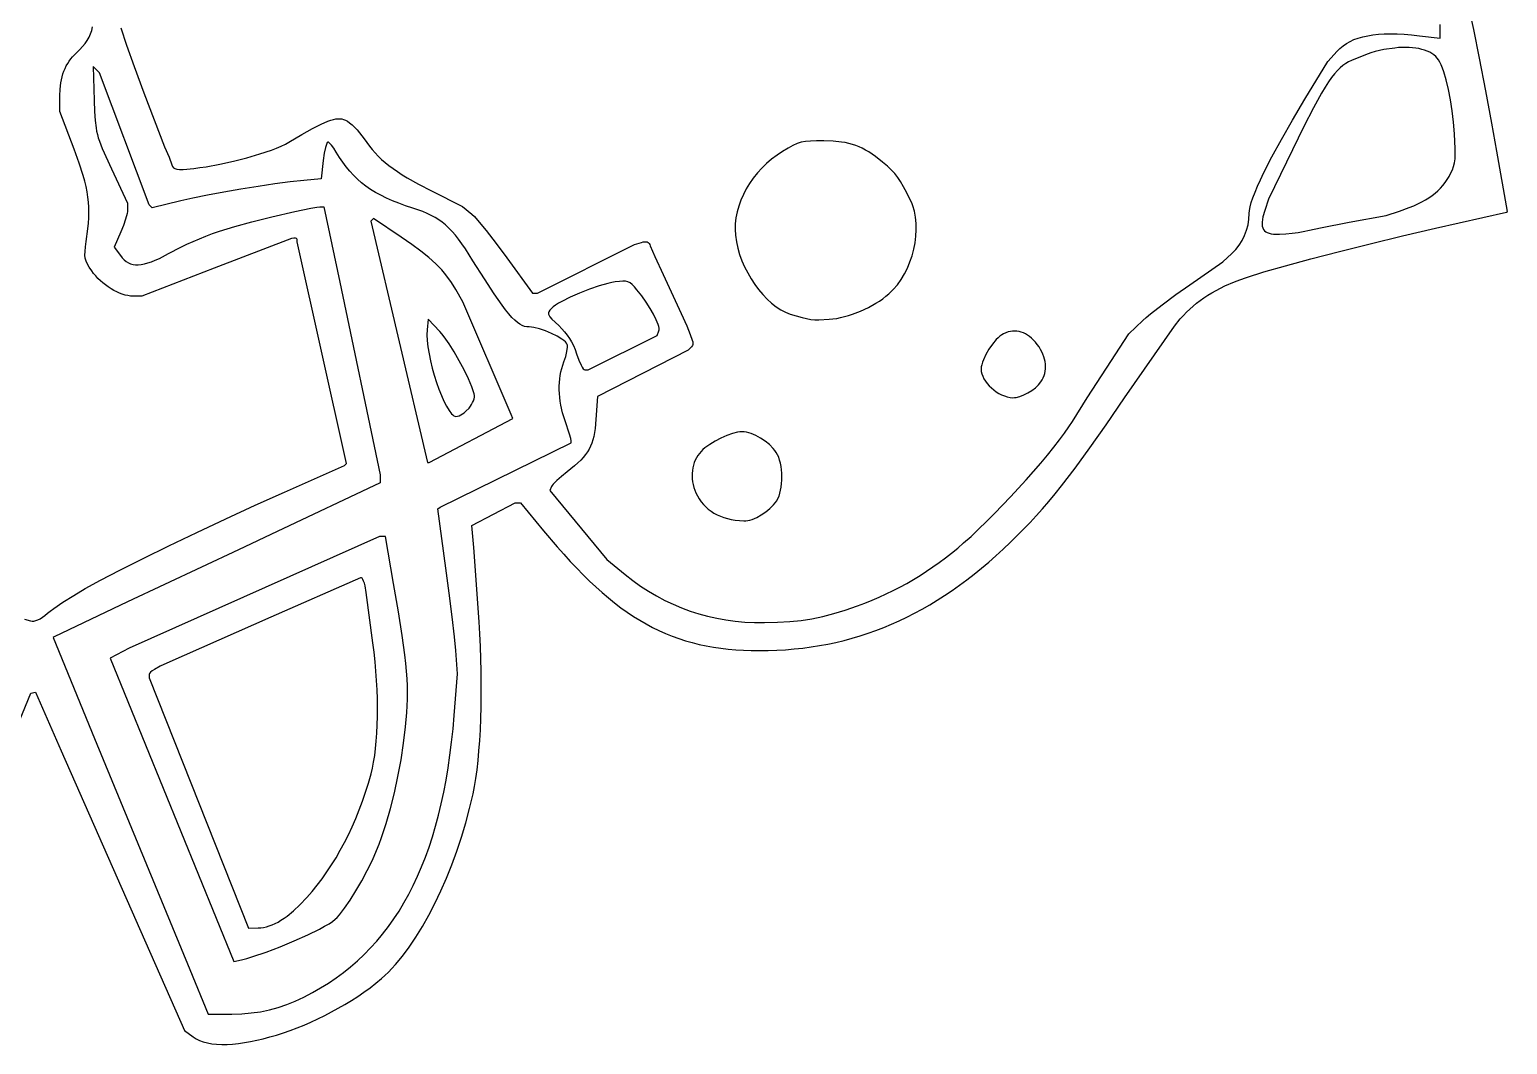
# Model space of a CAD drawing. Header units: millimetres. Extents: x 0.15 to 5.85, y 0 to 5.99.
# Drawn here: x 2.971 to 5.849, y 0.007 to 1.983 of the extents above; entities that cross this region are included whole.
import ezdxf

# ---------------------------------------------------------------- set-up
doc = ezdxf.new("R2010")
doc.units = ezdxf.units.MM
doc.header["$MEASUREMENT"] = 0

msp = doc.modelspace()

# ---------------------------------------------------------------- linework, layer by layer
at = {"flags": 128}
for points in [[(2.86361, 0.425038), (2.97339, 0.691076), (2.982961, 0.693), (3.033004, 0.579), (3.178023, 0.249591), (3.273, 0.034182), (3.289419, 0.02198), (3.295351, 0.018162), (3.302031, 0.014941), (3.309421, 0.012305), (3.317482, 0.010241), (3.326174, 0.008737), (3.335458, 0.007782), (3.345294, 0.007363), (3.355645, 0.007469), (3.36647, 0.008086), (3.377731, 0.009202), (3.389388, 0.010807), (3.401402, 0.012887), (3.413734, 0.01543), (3.426345, 0.018424), (3.439196, 0.021858), (3.452247, 0.025719), (3.465459, 0.029994), (3.478793, 0.034672), (3.492211, 0.039741), (3.505672, 0.045188), (3.519138, 0.051001), (3.532569, 0.057169), (3.545927, 0.063678), (3.559171, 0.070518), (3.572264, 0.077675), (3.585166, 0.085138), (3.597837, 0.092895), (3.610239, 0.100932), (3.622332, 0.109239), (3.634077, 0.117804), (3.645435, 0.126613), (3.656367, 0.135655), (3.663215, 0.141754), (3.67005, 0.148324), (3.676866, 0.155352), (3.683656, 0.162823), (3.697129, 0.179039), (3.710413, 0.19686), (3.723452, 0.216173), (3.736191, 0.236867), (3.748574, 0.258828), (3.760545, 0.281945), (3.772048, 0.306105), (3.783028, 0.331196), (3.793428, 0.357106), (3.803194, 0.383721), (3.812269, 0.410931), (3.820597, 0.438622), (3.828123, 0.466683), (3.834791, 0.495), (3.83761, 0.509197), (3.840169, 0.524797), (3.842465, 0.541691), (3.844493, 0.559774), (3.846251, 0.578936), (3.847734, 0.599072), (3.848938, 0.620073), (3.84986, 0.641834), (3.850496, 0.664245), (3.850842, 0.687201), (3.85065, 0.734316), (3.850104, 0.758261), (3.849252, 0.782322), (3.848092, 0.80639), (3.84662, 0.830359), (3.836068, 0.974704), (3.832434, 1.017691), (3.916755, 1.062), (3.927364, 1.062), (3.972182, 1.007319), (3.998372, 0.976229), (4.011224, 0.961647), (4.023936, 0.947694), (4.036525, 0.93436), (4.049009, 0.921636), (4.061404, 0.909514), (4.073728, 0.897982), (4.085997, 0.887032), (4.098229, 0.876654), (4.11044, 0.866839), (4.122648, 0.857578), (4.13487, 0.84886), (4.147122, 0.840677), (4.159422, 0.833019), (4.171786, 0.825876), (4.184232, 0.81924), (4.196777, 0.8131), (4.209437, 0.807448), (4.22223, 0.802273), (4.235173, 0.797566), (4.248283, 0.793319), (4.261576, 0.789521), (4.275071, 0.786162), (4.288783, 0.783235), (4.30273, 0.780728), (4.316929, 0.778633), (4.331396, 0.77694), (4.34615, 0.775639), (4.361207, 0.774722), (4.376583, 0.774179), (4.392297, 0.774), (4.409493, 0.774196), (4.426521, 0.774786), (4.443385, 0.775771), (4.460089, 0.777153), (4.476638, 0.778934), (4.493037, 0.781117), (4.50929, 0.783703), (4.5254, 0.786693), (4.541374, 0.790091), (4.557215, 0.793897), (4.572927, 0.798114), (4.588516, 0.802744), (4.603985, 0.807789), (4.619339, 0.81325), (4.634582, 0.819129), (4.64972, 0.825429), (4.664756, 0.832151), (4.679694, 0.839297), (4.69454, 0.84687), (4.709298, 0.85487), (4.723972, 0.863301), (4.738567, 0.872163), (4.753086, 0.881459), (4.767535, 0.891191), (4.781918, 0.90136), (4.79624, 0.911969), (4.810504, 0.92302), (4.824716, 0.934514), (4.83888, 0.946453), (4.853, 0.95884), (4.86708, 0.971676), (4.881126, 0.984963), (4.906891, 1.010524), (4.919288, 1.023446), (4.931504, 1.036642), (4.943648, 1.050249), (4.955826, 1.064404), (4.968146, 1.079242), (4.980717, 1.0949), (5.007038, 1.129218), (5.035649, 1.168448), (5.06741, 1.213679), (5.103182, 1.266), (5.200406, 1.4054), (5.211959, 1.419644), (5.217953, 1.426316), (5.224115, 1.432706), (5.230462, 1.438826), (5.237013, 1.44469), (5.243785, 1.450312), (5.250796, 1.455703), (5.258063, 1.460877), (5.265604, 1.465847), (5.273437, 1.470626), (5.28158, 1.475228), (5.298865, 1.48395), (5.317601, 1.492119), (5.327986, 1.496063), (5.341071, 1.500567), (5.374636, 1.511069), (5.416884, 1.523251), (5.466406, 1.536738), (5.521788, 1.551154), (5.581622, 1.566123), (5.644496, 1.581272), (5.709, 1.596224), (5.847, 1.627566), (5.848989, 1.629), (5.828345, 1.746), (5.818419, 1.800898), (5.806654, 1.863881), (5.794521, 1.927174), (5.783493, 1.983), (5.741223, 2.175)], [(2.86361, 0.425038), (2.97339, 0.691076), (2.982961, 0.693), (3.033004, 0.579), (3.178023, 0.249591), (3.273, 0.034182), (3.289419, 0.02198), (3.295351, 0.018162), (3.302031, 0.014941), (3.309421, 0.012305), (3.317482, 0.010241), (3.326174, 0.008737), (3.335458, 0.007782), (3.345294, 0.007363), (3.355645, 0.007469), (3.36647, 0.008086), (3.377731, 0.009202), (3.389388, 0.010807), (3.401402, 0.012887), (3.413734, 0.01543), (3.426345, 0.018424), (3.439196, 0.021858), (3.452247, 0.025719), (3.465459, 0.029994), (3.478793, 0.034672), (3.492211, 0.039741), (3.505672, 0.045188), (3.519138, 0.051001), (3.532569, 0.057169), (3.545927, 0.063678), (3.559171, 0.070518), (3.572264, 0.077675), (3.585166, 0.085138), (3.597837, 0.092895), (3.610239, 0.100932), (3.622332, 0.109239), (3.634077, 0.117804), (3.645435, 0.126613), (3.656367, 0.135655), (3.663215, 0.141754), (3.67005, 0.148324), (3.676866, 0.155352), (3.683656, 0.162823), (3.697129, 0.179039), (3.710413, 0.19686), (3.723452, 0.216173), (3.736191, 0.236867), (3.748574, 0.258828), (3.760545, 0.281945), (3.772048, 0.306105), (3.783028, 0.331196), (3.793428, 0.357106), (3.803194, 0.383721), (3.812269, 0.410931), (3.820597, 0.438622), (3.828123, 0.466683), (3.834791, 0.495), (3.83761, 0.509197), (3.840169, 0.524797), (3.842465, 0.541691), (3.844493, 0.559774), (3.846251, 0.578936), (3.847734, 0.599072), (3.848938, 0.620073), (3.84986, 0.641834), (3.850496, 0.664245), (3.850842, 0.687201), (3.85065, 0.734316), (3.850104, 0.758261), (3.849252, 0.782322), (3.848092, 0.80639), (3.84662, 0.830359), (3.836068, 0.974704), (3.832434, 1.017691), (3.916755, 1.062), (3.927364, 1.062), (3.972182, 1.007319), (3.998372, 0.976229), (4.011224, 0.961647), (4.023936, 0.947694), (4.036525, 0.93436), (4.049009, 0.921636), (4.061404, 0.909514), (4.073728, 0.897982), (4.085997, 0.887032), (4.098229, 0.876654), (4.11044, 0.866839), (4.122648, 0.857578), (4.13487, 0.84886), (4.147122, 0.840677), (4.159422, 0.833019), (4.171786, 0.825876), (4.184232, 0.81924), (4.196777, 0.8131), (4.209437, 0.807448), (4.22223, 0.802273), (4.235173, 0.797566), (4.248283, 0.793319), (4.261576, 0.789521), (4.275071, 0.786162), (4.288783, 0.783235), (4.30273, 0.780728), (4.316929, 0.778633), (4.331396, 0.77694), (4.34615, 0.775639), (4.361207, 0.774722), (4.376583, 0.774179), (4.392297, 0.774), (4.409493, 0.774196), (4.426521, 0.774786), (4.443385, 0.775771), (4.460089, 0.777153), (4.476638, 0.778934), (4.493037, 0.781117), (4.50929, 0.783703), (4.5254, 0.786693), (4.541374, 0.790091), (4.557215, 0.793897), (4.572927, 0.798114), (4.588516, 0.802744), (4.603985, 0.807789), (4.619339, 0.81325), (4.634582, 0.819129), (4.64972, 0.825429), (4.664756, 0.832151), (4.679694, 0.839297), (4.69454, 0.84687), (4.709298, 0.85487), (4.723972, 0.863301), (4.738567, 0.872163), (4.753086, 0.881459), (4.767535, 0.891191), (4.781918, 0.90136), (4.79624, 0.911969), (4.810504, 0.92302), (4.824716, 0.934514), (4.83888, 0.946453), (4.853, 0.95884), (4.86708, 0.971676), (4.881126, 0.984963), (4.906891, 1.010524), (4.919288, 1.023446), (4.931504, 1.036642), (4.943648, 1.050249), (4.955826, 1.064404), (4.968146, 1.079242), (4.980717, 1.0949), (5.007038, 1.129218), (5.035649, 1.168448), (5.06741, 1.213679), (5.103182, 1.266), (5.200406, 1.4054), (5.211959, 1.419644), (5.217953, 1.426316), (5.224115, 1.432706), (5.230462, 1.438826), (5.237013, 1.44469), (5.243785, 1.450312), (5.250796, 1.455703), (5.258063, 1.460877), (5.265604, 1.465847), (5.273437, 1.470626), (5.28158, 1.475228), (5.298865, 1.48395), (5.317601, 1.492119), (5.327986, 1.496063), (5.341071, 1.500567), (5.374636, 1.511069), (5.416884, 1.523251), (5.466406, 1.536738), (5.521788, 1.551154), (5.581622, 1.566123), (5.644496, 1.581272), (5.709, 1.596224), (5.847, 1.627566), (5.848989, 1.629), (5.828345, 1.746), (5.818419, 1.800898), (5.806654, 1.863881), (5.794521, 1.927174), (5.783493, 1.983), (5.741223, 2.175)], [(3.079402, 0.894706), (3.109135, 0.911072), (3.147215, 0.930912), (3.192155, 0.953506), (3.242466, 0.978135), (3.296662, 1.004078), (3.353254, 1.030617), (3.410757, 1.05703), (3.467683, 1.082599), (3.584366, 1.134366), (3.588557, 1.138557), (3.492, 1.569486), (3.492, 1.574443), (3.491786, 1.575376), (3.491171, 1.576126), (3.488916, 1.577045), (3.485577, 1.577138), (3.4815, 1.576342), (3.330461, 1.518642), (3.189923, 1.464), (3.172278, 1.464), (3.167443, 1.464257), (3.162388, 1.46501), (3.157155, 1.466232), (3.151787, 1.467899), (3.146326, 1.469984), (3.140814, 1.472462), (3.135294, 1.475305), (3.129809, 1.478488), (3.124401, 1.481985), (3.119112, 1.48577), (3.113985, 1.489817), (3.109061, 1.4941), (3.104385, 1.498593), (3.099997, 1.50327), (3.09594, 1.508104), (3.092258, 1.513071), (3.087377, 1.520325), (3.083703, 1.526516), (3.081136, 1.532165), (3.079581, 1.537792), (3.07894, 1.54392), (3.079114, 1.551068), (3.080008, 1.559759), (3.081524, 1.570512), (3.084716, 1.594916), (3.085758, 1.606113), (3.08641, 1.616803), (3.086654, 1.62711), (3.086476, 1.637156), (3.085858, 1.647064), (3.084785, 1.656956), (3.08324, 1.666955), (3.081208, 1.677185), (3.078671, 1.687767), (3.075615, 1.698825), (3.067878, 1.722857), (3.057867, 1.750265), (3.03, 1.82353), (3.03, 1.853958), (3.030501, 1.867194), (3.03201, 1.879599), (3.034537, 1.891198), (3.036186, 1.896703), (3.038093, 1.902016), (3.040259, 1.907141), (3.042686, 1.91208), (3.045376, 1.916837), (3.048328, 1.921415), (3.051545, 1.925817), (3.055028, 1.930046), (3.058778, 1.934106), (3.062797, 1.938), (3.069003, 1.943964), (3.074515, 1.94987), (3.079346, 1.955797), (3.083511, 1.961826), (3.087024, 1.968036), (3.0899, 1.974507), (3.092153, 1.981318), (3.093798, 1.98855)], [(3.079402, 0.894706), (3.109135, 0.911072), (3.147215, 0.930912), (3.192155, 0.953506), (3.242466, 0.978135), (3.296662, 1.004078), (3.353254, 1.030617), (3.410757, 1.05703), (3.467683, 1.082599), (3.584366, 1.134366), (3.588557, 1.138557), (3.492, 1.569486), (3.492, 1.574443), (3.491786, 1.575376), (3.491171, 1.576126), (3.488916, 1.577045), (3.485577, 1.577138), (3.4815, 1.576342), (3.330461, 1.518642), (3.189923, 1.464), (3.172278, 1.464), (3.167443, 1.464257), (3.162388, 1.46501), (3.157155, 1.466232), (3.151787, 1.467899), (3.146326, 1.469984), (3.140814, 1.472462), (3.135294, 1.475305), (3.129809, 1.478488), (3.124401, 1.481985), (3.119112, 1.48577), (3.113985, 1.489817), (3.109061, 1.4941), (3.104385, 1.498593), (3.099997, 1.50327), (3.09594, 1.508104), (3.092258, 1.513071), (3.087377, 1.520325), (3.083703, 1.526516), (3.081136, 1.532165), (3.079581, 1.537792), (3.07894, 1.54392), (3.079114, 1.551068), (3.080008, 1.559759), (3.081524, 1.570512), (3.084716, 1.594916), (3.085758, 1.606113), (3.08641, 1.616803), (3.086654, 1.62711), (3.086476, 1.637156), (3.085858, 1.647064), (3.084785, 1.656956), (3.08324, 1.666955), (3.081208, 1.677185), (3.078671, 1.687767), (3.075615, 1.698825), (3.067878, 1.722857), (3.057867, 1.750265), (3.03, 1.82353), (3.03, 1.853958), (3.030501, 1.867194), (3.03201, 1.879599), (3.034537, 1.891198), (3.036186, 1.896703), (3.038093, 1.902016), (3.040259, 1.907141), (3.042686, 1.91208), (3.045376, 1.916837), (3.048328, 1.921415), (3.051545, 1.925817), (3.055028, 1.930046), (3.058778, 1.934106), (3.062797, 1.938), (3.069003, 1.943964), (3.074515, 1.94987), (3.079346, 1.955797), (3.083511, 1.961826), (3.087024, 1.968036), (3.0899, 1.974507), (3.092153, 1.981318), (3.093798, 1.98855)], [(3.148681, 1.986378), (3.159835, 1.952616), (3.174553, 1.91118), (3.193374, 1.86), (3.234066, 1.755), (3.242672, 1.734763), (3.248428, 1.719809), (3.249789, 1.716489), (3.251603, 1.713977), (3.254206, 1.712218), (3.257932, 1.711156), (3.263119, 1.710734), (3.270101, 1.710898), (3.290791, 1.712756), (3.302783, 1.714214), (3.315294, 1.716062), (3.341385, 1.720789), (3.36808, 1.726667), (3.394394, 1.733425), (3.419344, 1.740791), (3.441945, 1.748495), (3.452057, 1.752388), (3.461213, 1.756265), (3.469291, 1.76009), (3.476165, 1.76383), (3.501471, 1.778613), (3.522098, 1.790168), (3.538734, 1.798764), (3.552068, 1.80467), (3.557711, 1.806698), (3.562788, 1.808154), (3.567383, 1.809072), (3.571582, 1.809486), (3.575473, 1.809428), (3.579141, 1.808933), (3.582671, 1.808035), (3.586151, 1.806766), (3.590019, 1.804727), (3.594386, 1.801667), (3.599102, 1.797736), (3.604016, 1.793082), (3.60898, 1.787857), (3.613843, 1.78221), (3.618456, 1.776291), (3.622669, 1.770249), (3.627636, 1.76296), (3.632813, 1.755969), (3.638247, 1.749239), (3.643984, 1.742734), (3.650072, 1.736418), (3.656558, 1.730256), (3.663487, 1.72421), (3.670906, 1.718246), (3.678863, 1.712326), (3.687404, 1.706415), (3.696574, 1.700477), (3.706423, 1.694476), (3.728337, 1.682139), (3.753521, 1.669115), (3.814041, 1.638874), (3.832527, 1.623319), (3.837253, 1.618788), (3.843618, 1.611844), (3.860149, 1.592099), (3.879888, 1.566855), (3.900601, 1.538882), (3.950189, 1.47), (3.960141, 1.47), (4.149, 1.564393), (4.16253, 1.56861), (4.166056, 1.56956), (4.169098, 1.570036), (4.171702, 1.570021), (4.173919, 1.569495), (4.175796, 1.56844), (4.177381, 1.566838), (4.178723, 1.564668), (4.17987, 1.561914), (4.188732, 1.540987), (4.204685, 1.506), (4.239957, 1.430021), (4.250726, 1.406083), (4.257723, 1.389473), (4.261552, 1.378657), (4.262467, 1.374945), (4.262817, 1.372107), (4.262677, 1.369952), (4.262122, 1.368289), (4.260073, 1.365673), (4.253404, 1.359004), (4.077, 1.269), (4.074, 1.223991), (4.072383, 1.206234), (4.071264, 1.19838), (4.069881, 1.191109), (4.068195, 1.184346), (4.066163, 1.178016), (4.063744, 1.172043), (4.060897, 1.166353), (4.05758, 1.160871), (4.053751, 1.155521), (4.04937, 1.150229), (4.044395, 1.144919), (4.038784, 1.139516), (4.032496, 1.133945), (4.017724, 1.122), (4.006944, 1.113255), (3.99765, 1.104967), (3.990833, 1.098072), (3.988664, 1.095439), (3.987486, 1.093505), (3.98438, 1.08601), (4.095, 0.951506), (4.131, 0.922263), (4.145949, 0.910602), (4.161113, 0.899733), (4.176504, 0.889653), (4.192132, 0.880358), (4.208009, 0.871845), (4.224146, 0.864108), (4.240556, 0.857144), (4.25725, 0.850949), (4.274239, 0.84552), (4.291534, 0.840851), (4.309148, 0.83694), (4.327091, 0.833782), (4.345375, 0.831373), (4.364012, 0.82971), (4.383013, 0.828787), (4.40239, 0.828602), (4.4279, 0.829201), (4.45136, 0.830572), (4.473386, 0.832826), (4.494597, 0.836075), (4.515611, 0.840429), (4.537045, 0.846001), (4.559516, 0.852902), (4.583643, 0.861242)], [(4.583643, 0.861242), (4.597782, 0.866541), (4.611763, 0.872158), (4.625584, 0.87809), (4.639244, 0.884339), (4.652741, 0.890901), (4.666075, 0.897778), (4.679243, 0.904967), (4.692245, 0.912469), (4.705079, 0.920282), (4.717743, 0.928405), (4.730237, 0.936838), (4.742558, 0.94558), (4.754706, 0.95463), (4.766679, 0.963987), (4.778475, 0.973651), (4.790094, 0.98362), (4.804395, 0.996463), (4.819266, 1.010357), (4.834554, 1.025134), (4.850108, 1.040623), (4.881404, 1.073059), (4.911935, 1.106307), (4.940486, 1.139007), (4.953638, 1.154728), (4.965839, 1.169802), (4.976936, 1.184061), (4.986777, 1.197333), (4.99521, 1.20945), (5.002082, 1.220242), (5.030551, 1.265863), (5.068034, 1.323929), (5.111937, 1.390858), (5.138716, 1.41638), (5.145417, 1.422412), (5.154223, 1.42979), (5.176648, 1.447436), (5.20299, 1.467024), (5.230243, 1.486262), (5.294991, 1.530621), (5.312235, 1.54681), (5.319936, 1.554809), (5.326695, 1.563434), (5.332485, 1.572625), (5.337281, 1.582322), (5.341057, 1.592465), (5.343786, 1.602994), (5.345442, 1.613849), (5.346, 1.624969), (5.34647, 1.630769), (5.347868, 1.637828), (5.350175, 1.646109), (5.353373, 1.655572), (5.357442, 1.66618), (5.362366, 1.677895), (5.368124, 1.690678), (5.374699, 1.704493), (5.390224, 1.735061), (5.408792, 1.769296), (5.430256, 1.806893), (5.454467, 1.847547), (5.498984, 1.920913), (5.517294, 1.940903), (5.522793, 1.946381), (5.528811, 1.951365), (5.535366, 1.955857), (5.542475, 1.959862), (5.550157, 1.963382), (5.558428, 1.96642), (5.567308, 1.968981), (5.576812, 1.971067), (5.58696, 1.972681), (5.597769, 1.973828), (5.609257, 1.97451), (5.621442, 1.974731), (5.63434, 1.974494), (5.647971, 1.973803), (5.662352, 1.97266), (5.6775, 1.971069), (5.718, 1.966343), (5.717908, 1.992671)], [(5.541, 1.607903), (5.613, 1.621137), (5.638967, 1.629656), (5.657884, 1.636419), (5.666505, 1.639957), (5.674598, 1.643623), (5.682187, 1.647433), (5.689294, 1.651405), (5.695942, 1.655557), (5.702156, 1.659904), (5.707957, 1.664464), (5.713369, 1.669254), (5.718414, 1.674292), (5.723117, 1.679594), (5.7275, 1.685177), (5.731586, 1.691059), (5.735398, 1.697257), (5.73896, 1.703788), (5.741949, 1.710154), (5.744252, 1.716524), (5.74591, 1.723354), (5.746964, 1.731099), (5.747456, 1.740212), (5.747429, 1.751148), (5.74598, 1.780307), (5.744074, 1.802712), (5.741369, 1.824904), (5.737978, 1.846354), (5.734018, 1.866534), (5.729602, 1.884914), (5.724845, 1.900964), (5.722375, 1.907951), (5.719863, 1.914158), (5.717324, 1.919518), (5.714771, 1.923965), (5.712238, 1.9274), (5.709227, 1.9306), (5.705761, 1.933556), (5.701863, 1.936263), (5.697555, 1.938714), (5.69286, 1.940905), (5.687801, 1.942828), (5.682399, 1.944477), (5.676678, 1.945846), (5.67066, 1.94693), (5.664368, 1.947721), (5.657825, 1.948214), (5.651052, 1.948403), (5.644073, 1.948282), (5.636911, 1.947844), (5.629587, 1.947083), (5.608376, 1.944095), (5.599818, 1.942405), (5.591553, 1.940273), (5.582777, 1.937467), (5.572687, 1.933755), (5.54535, 1.922677), (5.539554, 1.920027), (5.53399, 1.916914), (5.52857, 1.913202), (5.523203, 1.908758), (5.517801, 1.903444), (5.512273, 1.897127), (5.506531, 1.889671), (5.500484, 1.88094), (5.494044, 1.8708), (5.487121, 1.859116), (5.471467, 1.830572), (5.452807, 1.794227), (5.430426, 1.749), (5.38345, 1.653), (5.376291, 1.630594), (5.372868, 1.618304), (5.371827, 1.612987), (5.371249, 1.608195), (5.371147, 1.60391), (5.371532, 1.600111), (5.372418, 1.596779), (5.373816, 1.593893), (5.375738, 1.591435), (5.378197, 1.589385), (5.381204, 1.587723), (5.384773, 1.586429), (5.388915, 1.585483), (5.393643, 1.584866), (5.398969, 1.584559), (5.404904, 1.584541), (5.417234, 1.585129), (5.430034, 1.586331), (5.441794, 1.587972), (5.451, 1.589876), (5.46367, 1.592781), (5.484862, 1.597149), (5.541, 1.607903)], [(3.505413, 0.099572), (3.521776, 0.10816), (3.537644, 0.117246), (3.553021, 0.126836), (3.567909, 0.136933), (3.582312, 0.147545), (3.596232, 0.158675), (3.609671, 0.170331), (3.622634, 0.182516), (3.635122, 0.195237), (3.647139, 0.208498), (3.658688, 0.222306), (3.66977, 0.236665), (3.680391, 0.251581), (3.690551, 0.26706), (3.700254, 0.283106), (3.709503, 0.299726), (3.718302, 0.316924), (3.726651, 0.334706), (3.734556, 0.353078), (3.742017, 0.372044), (3.74904, 0.391611), (3.755625, 0.411783), (3.761776, 0.432566), (3.767497, 0.453966), (3.772789, 0.475987), (3.777656, 0.498636), (3.782101, 0.521917), (3.786126, 0.545836), (3.789734, 0.570398), (3.792929, 0.59561), (3.795713, 0.621475), (3.798089, 0.648), (3.804642, 0.729), (3.801124, 0.774), (3.798518, 0.800593), (3.794023, 0.839735), (3.78827, 0.886157), (3.781891, 0.934588), (3.766176, 1.050176), (3.771, 1.053), (4.026, 1.178772), (4.026, 1.182446), (4.025053, 1.186626), (4.022475, 1.195287), (4.014, 1.221), (4.009196, 1.236673), (4.005682, 1.252004), (4.00441, 1.259537), (4.00346, 1.266979), (4.002833, 1.27433), (4.00253, 1.281586), (4.002549, 1.288748), (4.002891, 1.295812), (4.003556, 1.302778), (4.004544, 1.309644), (4.005856, 1.316408), (4.00749, 1.323068), (4.009448, 1.329624), (4.011729, 1.336073), (4.01525, 1.346632), (4.017646, 1.356549), (4.018705, 1.364711), (4.018666, 1.367786), (4.018212, 1.370004), (4.016859, 1.37236), (4.014592, 1.374904), (4.011513, 1.377589), (4.007724, 1.380369), (3.998427, 1.386024), (3.987519, 1.391493), (3.975819, 1.396401), (3.964145, 1.400372), (3.953317, 1.40303), (3.948475, 1.40375), (3.944152, 1.404), (3.939668, 1.404301), (3.935192, 1.405258), (3.930652, 1.406953), (3.925981, 1.409466), (3.92111, 1.412879), (3.915969, 1.417273), (3.91049, 1.422728), (3.904603, 1.429327), (3.898241, 1.437149), (3.891334, 1.446277), (3.875608, 1.468774), (3.856876, 1.497465), (3.834585, 1.533), (3.819926, 1.555898), (3.813142, 1.565789), (3.806609, 1.574739), (3.800244, 1.582822), (3.793963, 1.59011), (3.787683, 1.596676), (3.78132, 1.602594), (3.774789, 1.607937), (3.768008, 1.612777), (3.760892, 1.617189), (3.753357, 1.621245), (3.745321, 1.625018), (3.736699, 1.628582), (3.717362, 1.635373), (3.703256, 1.640092), (3.690023, 1.644918), (3.677615, 1.649888), (3.66598, 1.655039), (3.655069, 1.660408), (3.644831, 1.666031), (3.635215, 1.671945), (3.626173, 1.678187), (3.617652, 1.684794), (3.609604, 1.691802), (3.601977, 1.699249), (3.594722, 1.70717), (3.587789, 1.715603), (3.581127, 1.724584), (3.574686, 1.734151), (3.568415, 1.744339), (3.563531, 1.751973), (3.558807, 1.758225), (3.554783, 1.762449), (3.553201, 1.763599), (3.551996, 1.764), (3.550944, 1.763273), (3.549799, 1.761188), (3.547379, 1.753532), (3.545028, 1.7422), (3.543042, 1.728363), (3.538906, 1.692727), (3.504953, 1.689344), (3.478901, 1.686385), (3.448869, 1.682369), (3.416292, 1.677535), (3.382607, 1.67212), (3.349248, 1.666366), (3.317651, 1.66051), (3.289253, 1.654793), (3.265487, 1.649452), (3.209975, 1.636025), (3.204233, 1.641767), (3.107092, 1.899), (3.094847, 1.911), (3.097099, 1.845), (3.097912, 1.823319), (3.09894, 1.806063), (3.100558, 1.791741), (3.101706, 1.785214), (3.103143, 1.778861), (3.104915, 1.772496), (3.10707, 1.765932), (3.112717, 1.751463), (3.130675, 1.711935), (3.162, 1.644869), (3.162, 1.632047), (3.161737, 1.628859), (3.160982, 1.624703), (3.158212, 1.614185), (3.154111, 1.601897), (3.149103, 1.589245), (3.136206, 1.559265), (3.148196, 1.543132), (3.151762, 1.53873), (3.155484, 1.534941), (3.159393, 1.531764), (3.163521, 1.529202), (3.167901, 1.527256), (3.172564, 1.525926), (3.177541, 1.525215), (3.182865, 1.525124), (3.188568, 1.525654), (3.194681, 1.526805), (3.201236, 1.52858), (3.208265, 1.53098), (3.215801, 1.534006), (3.223874, 1.537659), (3.24176, 1.546851), (3.265826, 1.559457), (3.277712, 1.565219), (3.289677, 1.570679), (3.301854, 1.575883), (3.314377, 1.580874), (3.327378, 1.585696), (3.340991, 1.590393), (3.370583, 1.599594), (3.404218, 1.608829), (3.442959, 1.618453), (3.487872, 1.628822), (3.519008, 1.635304), (3.530247, 1.637276), (3.536472, 1.638), (3.544199, 1.638), (3.575491, 1.491), (3.654, 1.115893), (3.654, 1.100316), (3.453, 1.005714), (3.378, 0.970239), (3.162, 0.868711), (3.019129, 0.800958), (3.017259, 0.799259), (3.097348, 0.603), (3.28319, 0.153), (3.31912, 0.066), (3.36506, 0.066395), (3.384368, 0.06702), (3.40287, 0.068581), (3.420718, 0.071112), (3.438062, 0.074649), (3.455053, 0.079228), (3.471841, 0.084884), (3.488577, 0.091654), (3.505413, 0.099572)], [(3.505413, 0.099572), (3.521776, 0.10816), (3.537644, 0.117246), (3.553021, 0.126836), (3.567909, 0.136933), (3.582312, 0.147545), (3.596232, 0.158675), (3.609671, 0.170331), (3.622634, 0.182516), (3.635122, 0.195237), (3.647139, 0.208498), (3.658688, 0.222306), (3.66977, 0.236665), (3.680391, 0.251581), (3.690551, 0.26706), (3.700254, 0.283106), (3.709503, 0.299726), (3.718302, 0.316924), (3.726651, 0.334706), (3.734556, 0.353078), (3.742017, 0.372044), (3.74904, 0.391611), (3.755625, 0.411783), (3.761776, 0.432566), (3.767497, 0.453966), (3.772789, 0.475987), (3.777656, 0.498636), (3.782101, 0.521917), (3.786126, 0.545836), (3.789734, 0.570398), (3.792929, 0.59561), (3.795713, 0.621475), (3.798089, 0.648), (3.804642, 0.729), (3.801124, 0.774), (3.798518, 0.800593), (3.794023, 0.839735), (3.78827, 0.886157), (3.781891, 0.934588), (3.766176, 1.050176), (3.771, 1.053), (4.026, 1.178772), (4.026, 1.182446), (4.025053, 1.186626), (4.022475, 1.195287), (4.014, 1.221), (4.009196, 1.236673), (4.005682, 1.252004), (4.00441, 1.259537), (4.00346, 1.266979), (4.002833, 1.27433), (4.00253, 1.281586), (4.002549, 1.288748), (4.002891, 1.295812), (4.003556, 1.302778), (4.004544, 1.309644), (4.005856, 1.316408), (4.00749, 1.323068), (4.009448, 1.329624), (4.011729, 1.336073), (4.01525, 1.346632), (4.017646, 1.356549), (4.018705, 1.364711), (4.018666, 1.367786), (4.018212, 1.370004), (4.016859, 1.37236), (4.014592, 1.374904), (4.011513, 1.377589), (4.007724, 1.380369), (3.998427, 1.386024), (3.987519, 1.391493), (3.975819, 1.396401), (3.964145, 1.400372), (3.953317, 1.40303), (3.948475, 1.40375), (3.944152, 1.404), (3.939668, 1.404301), (3.935192, 1.405258), (3.930652, 1.406953), (3.925981, 1.409466), (3.92111, 1.412879), (3.915969, 1.417273), (3.91049, 1.422728), (3.904603, 1.429327), (3.898241, 1.437149), (3.891334, 1.446277), (3.875608, 1.468774), (3.856876, 1.497465), (3.834585, 1.533), (3.819926, 1.555898), (3.813142, 1.565789), (3.806609, 1.574739), (3.800244, 1.582822), (3.793963, 1.59011), (3.787683, 1.596676), (3.78132, 1.602594), (3.774789, 1.607937), (3.768008, 1.612777), (3.760892, 1.617189), (3.753357, 1.621245), (3.745321, 1.625018), (3.736699, 1.628582), (3.717362, 1.635373), (3.703256, 1.640092), (3.690023, 1.644918), (3.677615, 1.649888), (3.66598, 1.655039), (3.655069, 1.660408), (3.644831, 1.666031), (3.635215, 1.671945), (3.626173, 1.678187), (3.617652, 1.684794), (3.609604, 1.691802), (3.601977, 1.699249), (3.594722, 1.70717), (3.587789, 1.715603), (3.581127, 1.724584), (3.574686, 1.734151), (3.568415, 1.744339), (3.563531, 1.751973), (3.558807, 1.758225), (3.554783, 1.762449), (3.553201, 1.763599), (3.551996, 1.764), (3.550944, 1.763273), (3.549799, 1.761188), (3.547379, 1.753532), (3.545028, 1.7422), (3.543042, 1.728363), (3.538906, 1.692727), (3.504953, 1.689344), (3.478901, 1.686385), (3.448869, 1.682369), (3.416292, 1.677535), (3.382607, 1.67212), (3.349248, 1.666366), (3.317651, 1.66051), (3.289253, 1.654793), (3.265487, 1.649452), (3.209975, 1.636025), (3.204233, 1.641767), (3.107092, 1.899), (3.094847, 1.911), (3.097099, 1.845), (3.097912, 1.823319), (3.09894, 1.806063), (3.100558, 1.791741), (3.101706, 1.785214), (3.103143, 1.778861), (3.104915, 1.772496), (3.10707, 1.765932), (3.112717, 1.751463), (3.130675, 1.711935), (3.162, 1.644869), (3.162, 1.632047), (3.161737, 1.628859), (3.160982, 1.624703), (3.158212, 1.614185), (3.154111, 1.601897), (3.149103, 1.589245), (3.136206, 1.559265), (3.148196, 1.543132), (3.151762, 1.53873), (3.155484, 1.534941), (3.159393, 1.531764), (3.163521, 1.529202), (3.167901, 1.527256), (3.172564, 1.525926), (3.177541, 1.525215), (3.182865, 1.525124), (3.188568, 1.525654), (3.194681, 1.526805), (3.201236, 1.52858), (3.208265, 1.53098), (3.215801, 1.534006), (3.223874, 1.537659), (3.24176, 1.546851), (3.265826, 1.559457), (3.277712, 1.565219), (3.289677, 1.570679), (3.301854, 1.575883), (3.314377, 1.580874), (3.327378, 1.585696), (3.340991, 1.590393), (3.370583, 1.599594), (3.404218, 1.608829), (3.442959, 1.618453), (3.487872, 1.628822), (3.519008, 1.635304), (3.530247, 1.637276), (3.536472, 1.638), (3.544199, 1.638), (3.575491, 1.491), (3.654, 1.115893), (3.654, 1.100316), (3.453, 1.005714), (3.378, 0.970239), (3.162, 0.868711), (3.019129, 0.800958), (3.017259, 0.799259), (3.097348, 0.603), (3.28319, 0.153), (3.31912, 0.066), (3.36506, 0.066395), (3.384368, 0.06702), (3.40287, 0.068581), (3.420718, 0.071112), (3.438062, 0.074649), (3.455053, 0.079228), (3.471841, 0.084884), (3.488577, 0.091654), (3.505413, 0.099572)], [(4.528518, 1.418921), (4.535593, 1.419623), (4.542913, 1.420741), (4.55043, 1.422253), (4.558098, 1.424139), (4.565867, 1.42638), (4.573691, 1.428954), (4.589312, 1.435022), (4.604578, 1.442178), (4.619108, 1.450261), (4.625977, 1.454598), (4.63252, 1.459106), (4.638687, 1.463764), (4.644433, 1.468551), (4.653028, 1.476896), (4.660955, 1.486192), (4.668187, 1.496321), (4.674697, 1.507166), (4.680457, 1.518609), (4.685441, 1.530534), (4.689621, 1.542823), (4.692971, 1.555359), (4.695462, 1.568025), (4.697069, 1.580703), (4.697763, 1.593277), (4.697517, 1.605629), (4.696305, 1.617643), (4.694099, 1.6292), (4.690872, 1.640184), (4.688867, 1.645424), (4.686597, 1.650478), (4.679348, 1.665178), (4.673089, 1.677156), (4.667392, 1.686999), (4.661826, 1.695295), (4.655961, 1.702632), (4.649367, 1.709598), (4.641615, 1.716782), (4.632274, 1.724771), (4.618423, 1.735764), (4.611842, 1.740497), (4.605409, 1.744749), (4.599064, 1.748542), (4.592745, 1.7519), (4.586392, 1.754843), (4.579944, 1.757394), (4.57334, 1.759575), (4.566519, 1.761409), (4.559421, 1.762916), (4.551985, 1.764119), (4.535852, 1.765703), (4.517636, 1.766336), (4.50355, 1.76638), (4.492043, 1.766042), (4.482408, 1.765143), (4.47394, 1.763502), (4.465932, 1.76094), (4.457678, 1.757276), (4.448472, 1.752329), (4.437607, 1.745921), (4.426625, 1.738773), (4.416185, 1.730937), (4.40632, 1.722473), (4.397064, 1.713441), (4.38845, 1.7039), (4.380511, 1.69391), (4.373282, 1.683531), (4.366796, 1.672822), (4.361087, 1.661843), (4.356187, 1.650654), (4.352132, 1.639314), (4.348953, 1.627884), (4.346686, 1.616423), (4.345363, 1.60499), (4.345017, 1.593646), (4.345684, 1.58245), (4.347491, 1.570103), (4.350251, 1.55769), (4.353898, 1.545304), (4.358368, 1.533038), (4.363595, 1.520986), (4.369515, 1.50924), (4.376063, 1.497895), (4.383173, 1.487044), (4.39078, 1.476779), (4.398821, 1.467193), (4.407228, 1.458382), (4.415939, 1.450436), (4.424886, 1.443451), (4.434007, 1.437518), (4.443234, 1.432732), (4.447868, 1.430797), (4.452505, 1.429185), (4.475468, 1.422402), (4.484367, 1.42028), (4.492394, 1.418889), (4.500185, 1.418144), (4.508379, 1.417958), (4.528518, 1.418921)], [(3.747633, 1.14), (3.749115, 1.14), (3.912365, 1.225906), (3.909, 1.233796), (3.814926, 1.452667), (3.801028, 1.477134), (3.792878, 1.490444), (3.783894, 1.502977), (3.778989, 1.509047), (3.773755, 1.515038), (3.762142, 1.526933), (3.748736, 1.538968), (3.733217, 1.551448), (3.715265, 1.564679), (3.694561, 1.578968), (3.640989, 1.614989), (3.635856, 1.609856), (3.746152, 1.14), (3.747633, 1.14)], [(3.747633, 1.14), (3.749115, 1.14), (3.912365, 1.225906), (3.909, 1.233796), (3.814926, 1.452667), (3.801028, 1.477134), (3.792878, 1.490444), (3.783894, 1.502977), (3.778989, 1.509047), (3.773755, 1.515038), (3.762142, 1.526933), (3.748736, 1.538968), (3.733217, 1.551448), (3.715265, 1.564679), (3.694561, 1.578968), (3.640989, 1.614989), (3.635856, 1.609856), (3.746152, 1.14), (3.747633, 1.14)], [(4.196724, 1.396444), (4.197154, 1.398655), (4.197028, 1.4015), (4.196376, 1.404925), (4.195229, 1.408871), (4.191571, 1.418099), (4.186298, 1.428728), (4.179656, 1.440303), (4.17189, 1.452368), (4.163243, 1.464465), (4.153962, 1.476139), (4.148869, 1.48201), (4.144471, 1.486484), (4.140395, 1.489699), (4.136265, 1.491795), (4.131705, 1.492909), (4.12634, 1.493181), (4.119796, 1.492749), (4.111696, 1.491752), (4.104985, 1.490586), (4.097383, 1.488838), (4.080145, 1.483857), (4.061267, 1.47734), (4.042036, 1.469819), (4.023737, 1.461825), (4.007656, 1.45389), (4.000849, 1.45011), (3.995079, 1.446545), (3.990506, 1.44326), (3.987292, 1.440323), (3.984219, 1.436725), (3.982253, 1.433619), (3.981728, 1.432146), (3.981533, 1.430671), (3.981686, 1.429152), (3.982204, 1.427547), (3.984405, 1.423916), (3.988278, 1.419443), (4.001609, 1.40664), (4.007631, 1.400734), (4.01311, 1.394653), (4.018071, 1.388353), (4.022543, 1.381791), (4.026554, 1.374922), (4.03013, 1.367703), (4.0333, 1.36009), (4.036092, 1.35204), (4.040519, 1.339627), (4.045106, 1.329514), (4.047291, 1.325645), (4.049312, 1.322741), (4.051103, 1.320932), (4.052596, 1.320348), (4.059, 1.320696), (4.193224, 1.387325), (4.196724, 1.396444)], [(4.196724, 1.396444), (4.197154, 1.398655), (4.197028, 1.4015), (4.196376, 1.404925), (4.195229, 1.408871), (4.191571, 1.418099), (4.186298, 1.428728), (4.179656, 1.440303), (4.17189, 1.452368), (4.163243, 1.464465), (4.153962, 1.476139), (4.148869, 1.48201), (4.144471, 1.486484), (4.140395, 1.489699), (4.136265, 1.491795), (4.131705, 1.492909), (4.12634, 1.493181), (4.119796, 1.492749), (4.111696, 1.491752), (4.104985, 1.490586), (4.097383, 1.488838), (4.080145, 1.483857), (4.061267, 1.47734), (4.042036, 1.469819), (4.023737, 1.461825), (4.007656, 1.45389), (4.000849, 1.45011), (3.995079, 1.446545), (3.990506, 1.44326), (3.987292, 1.440323), (3.984219, 1.436725), (3.982253, 1.433619), (3.981728, 1.432146), (3.981533, 1.430671), (3.981686, 1.429152), (3.982204, 1.427547), (3.984405, 1.423916), (3.988278, 1.419443), (4.001609, 1.40664), (4.007631, 1.400734), (4.01311, 1.394653), (4.018071, 1.388353), (4.022543, 1.381791), (4.026554, 1.374922), (4.03013, 1.367703), (4.0333, 1.36009), (4.036092, 1.35204), (4.040519, 1.339627), (4.045106, 1.329514), (4.047291, 1.325645), (4.049312, 1.322741), (4.051103, 1.320932), (4.052596, 1.320348), (4.059, 1.320696), (4.193224, 1.387325), (4.196724, 1.396444)], [(3.836986, 1.2736), (3.834969, 1.280045), (3.83236, 1.287189), (3.825625, 1.303102), (3.817297, 1.320405), (3.807895, 1.33816), (3.797935, 1.355433), (3.787935, 1.371288), (3.778411, 1.384789), (3.773989, 1.390364), (3.769881, 1.395), (3.747027, 1.419), (3.745078, 1.398752), (3.744713, 1.388882), (3.745306, 1.377607), (3.74676, 1.365208), (3.748983, 1.351968), (3.75188, 1.338169), (3.755357, 1.324091), (3.759321, 1.310017), (3.763677, 1.296228), (3.768332, 1.283007), (3.77319, 1.270634), (3.77816, 1.259392), (3.783146, 1.249562), (3.788054, 1.241426), (3.792791, 1.235266), (3.795065, 1.233015), (3.797262, 1.231363), (3.799369, 1.230347), (3.801374, 1.23), (3.804515, 1.230326), (3.807771, 1.231262), (3.811092, 1.232746), (3.814426, 1.234717), (3.817723, 1.23711), (3.820931, 1.239865), (3.826881, 1.246211), (3.82952, 1.249677), (3.831868, 1.253255), (3.833873, 1.256883), (3.835485, 1.2605), (3.836654, 1.264042), (3.837327, 1.267447), (3.837455, 1.270654), (3.836986, 1.2736)], [(3.836986, 1.2736), (3.834969, 1.280045), (3.83236, 1.287189), (3.825625, 1.303102), (3.817297, 1.320405), (3.807895, 1.33816), (3.797935, 1.355433), (3.787935, 1.371288), (3.778411, 1.384789), (3.773989, 1.390364), (3.769881, 1.395), (3.747027, 1.419), (3.745078, 1.398752), (3.744713, 1.388882), (3.745306, 1.377607), (3.74676, 1.365208), (3.748983, 1.351968), (3.75188, 1.338169), (3.755357, 1.324091), (3.759321, 1.310017), (3.763677, 1.296228), (3.768332, 1.283007), (3.77319, 1.270634), (3.77816, 1.259392), (3.783146, 1.249562), (3.788054, 1.241426), (3.792791, 1.235266), (3.795065, 1.233015), (3.797262, 1.231363), (3.799369, 1.230347), (3.801374, 1.23), (3.804515, 1.230326), (3.807771, 1.231262), (3.811092, 1.232746), (3.814426, 1.234717), (3.817723, 1.23711), (3.820931, 1.239865), (3.826881, 1.246211), (3.82952, 1.249677), (3.831868, 1.253255), (3.833873, 1.256883), (3.835485, 1.2605), (3.836654, 1.264042), (3.837327, 1.267447), (3.837455, 1.270654), (3.836986, 1.2736)], [(4.885798, 1.26638), (4.888872, 1.266467), (4.8922, 1.266916), (4.89944, 1.268801), (4.907163, 1.271838), (4.915015, 1.275826), (4.922642, 1.280566), (4.929691, 1.285858), (4.935807, 1.291503), (4.940636, 1.297301), (4.943111, 1.3012), (4.94519, 1.305252), (4.946873, 1.309444), (4.948164, 1.313758), (4.949062, 1.318181), (4.94957, 1.322698), (4.949689, 1.327293), (4.949421, 1.331951), (4.948766, 1.336658), (4.947727, 1.341398), (4.946305, 1.346157), (4.944501, 1.350919), (4.942317, 1.35567), (4.939755, 1.360394), (4.936815, 1.365076), (4.9335, 1.369702), (4.929868, 1.374199), (4.926152, 1.378281), (4.922356, 1.381945), (4.918485, 1.385191), (4.914544, 1.388017), (4.910537, 1.390421), (4.906469, 1.392401), (4.902345, 1.393957), (4.89817, 1.395087), (4.893948, 1.395789), (4.889684, 1.396061), (4.885383, 1.395903), (4.881049, 1.395312), (4.876688, 1.394287), (4.872303, 1.392827), (4.8679, 1.39093), (4.864416, 1.388942), (4.860809, 1.386299), (4.857126, 1.383073), (4.853414, 1.379341), (4.846099, 1.370657), (4.839246, 1.360846), (4.833236, 1.350506), (4.828454, 1.340237), (4.826642, 1.335317), (4.82528, 1.330638), (4.824417, 1.326278), (4.824099, 1.322309), (4.824443, 1.317586), (4.825513, 1.312793), (4.827253, 1.307982), (4.829607, 1.303201), (4.832522, 1.2985), (4.835941, 1.29393), (4.839811, 1.28954), (4.844075, 1.285381), (4.848679, 1.281502), (4.853568, 1.277952), (4.858686, 1.274783), (4.86398, 1.272043), (4.869392, 1.269783), (4.87487, 1.268053), (4.880357, 1.266902), (4.885798, 1.26638)], [(4.362, 1.026637), (4.365738, 1.026721), (4.369712, 1.027242), (4.373878, 1.028172), (4.378193, 1.029487), (4.3871, 1.033161), (4.396088, 1.038056), (4.404813, 1.04396), (4.412931, 1.050665), (4.420097, 1.057959), (4.423216, 1.061763), (4.425968, 1.065635), (4.428406, 1.069949), (4.430509, 1.074879), (4.432279, 1.08034), (4.433716, 1.086242), (4.43482, 1.0925), (4.435593, 1.099026), (4.436034, 1.105732), (4.436145, 1.112531), (4.435927, 1.119336), (4.435379, 1.126061), (4.434504, 1.132616), (4.4333, 1.138917), (4.43177, 1.144874), (4.429913, 1.150401), (4.427731, 1.15541), (4.425225, 1.159815), (4.422435, 1.163737), (4.419268, 1.167589), (4.41197, 1.174979), (4.403664, 1.181786), (4.394683, 1.187806), (4.385362, 1.192839), (4.376033, 1.196683), (4.37147, 1.198096), (4.36703, 1.199137), (4.362755, 1.19978), (4.358686, 1.2), (4.354471, 1.199774), (4.349851, 1.199116), (4.339656, 1.196628), (4.328614, 1.192782), (4.317242, 1.187825), (4.306055, 1.182003), (4.295569, 1.175561), (4.286298, 1.168748), (4.28228, 1.165278), (4.278758, 1.161807), (4.275443, 1.157945), (4.272468, 1.153797), (4.269837, 1.14939), (4.267553, 1.144753), (4.265621, 1.139913), (4.264044, 1.134898), (4.262825, 1.129736), (4.261968, 1.124456), (4.261476, 1.119085), (4.261353, 1.113651), (4.261602, 1.108183), (4.262228, 1.102707), (4.263233, 1.097252), (4.264621, 1.091847), (4.266395, 1.086518), (4.26856, 1.081294), (4.271692, 1.075041), (4.275194, 1.069161), (4.279065, 1.063654), (4.283303, 1.058522), (4.287905, 1.053767), (4.29287, 1.049389), (4.298195, 1.045389), (4.303879, 1.04177), (4.309919, 1.038531), (4.316314, 1.035675), (4.32306, 1.033203), (4.330156, 1.031115), (4.337601, 1.029413), (4.345391, 1.028099), (4.353525, 1.027173), (4.362, 1.026637)], [(3.384, 0.172117), (3.394533, 0.174873), (3.406122, 0.178325), (3.431667, 0.186969), (3.459021, 0.197352), (3.486568, 0.208776), (3.512695, 0.220543), (3.535787, 0.231957), (3.545691, 0.237314), (3.554231, 0.24232), (3.561205, 0.246889), (3.566412, 0.250934), (3.570309, 0.254742), (3.574654, 0.259652), (3.584435, 0.272356), (3.595249, 0.288204), (3.606586, 0.30635), (3.617939, 0.32595), (3.628802, 0.346161), (3.638666, 0.366137), (3.647024, 0.385034), (3.651837, 0.397203), (3.65654, 0.410019), (3.66556, 0.437366), (3.673978, 0.46662), (3.681686, 0.497323), (3.688577, 0.52902), (3.694546, 0.561256), (3.699485, 0.593573), (3.703287, 0.625515), (3.705716, 0.653402), (3.706488, 0.666536), (3.706937, 0.679449), (3.707043, 0.692382), (3.706787, 0.705574), (3.706147, 0.719264), (3.705105, 0.733694), (3.703639, 0.749102), (3.70173, 0.765729), (3.696501, 0.803596), (3.689256, 0.849214), (3.679835, 0.9045), (3.663927, 0.996), (3.652447, 0.996), (3.165, 0.77865), (3.128291, 0.759), (3.369, 0.168527), (3.384, 0.172117)], [(3.384, 0.172117), (3.394533, 0.174873), (3.406122, 0.178325), (3.431667, 0.186969), (3.459021, 0.197352), (3.486568, 0.208776), (3.512695, 0.220543), (3.535787, 0.231957), (3.545691, 0.237314), (3.554231, 0.24232), (3.561205, 0.246889), (3.566412, 0.250934), (3.570309, 0.254742), (3.574654, 0.259652), (3.584435, 0.272356), (3.595249, 0.288204), (3.606586, 0.30635), (3.617939, 0.32595), (3.628802, 0.346161), (3.638666, 0.366137), (3.647024, 0.385034), (3.651837, 0.397203), (3.65654, 0.410019), (3.66556, 0.437366), (3.673978, 0.46662), (3.681686, 0.497323), (3.688577, 0.52902), (3.694546, 0.561256), (3.699485, 0.593573), (3.703287, 0.625515), (3.705716, 0.653402), (3.706488, 0.666536), (3.706937, 0.679449), (3.707043, 0.692382), (3.706787, 0.705574), (3.706147, 0.719264), (3.705105, 0.733694), (3.703639, 0.749102), (3.70173, 0.765729), (3.696501, 0.803596), (3.689256, 0.849214), (3.679835, 0.9045), (3.663927, 0.996), (3.652447, 0.996), (3.165, 0.77865), (3.128291, 0.759), (3.369, 0.168527), (3.384, 0.172117)], [(2.961, 0.835245), (2.973, 0.831925), (2.976139, 0.831429), (2.979561, 0.8316), (2.983266, 0.832438), (2.987252, 0.833942), (2.99152, 0.836112), (2.996067, 0.838948), (3.000894, 0.842449), (3.006, 0.846614), (3.011288, 0.850846), (3.018289, 0.85598), (3.036224, 0.86817), (3.057398, 0.881605), (3.079402, 0.894706)], [(2.961, 0.835245), (2.973, 0.831925), (2.976139, 0.831429), (2.979561, 0.8316), (2.983266, 0.832438), (2.987252, 0.833942), (2.99152, 0.836112), (2.996067, 0.838948), (3.000894, 0.842449), (3.006, 0.846614), (3.011288, 0.850846), (3.018289, 0.85598), (3.036224, 0.86817), (3.057398, 0.881605), (3.079402, 0.894706)], [(3.510802, 0.293164), (3.521136, 0.304992), (3.531148, 0.317275), (3.540836, 0.330007), (3.550197, 0.343183), (3.559229, 0.356798), (3.567929, 0.370846), (3.576294, 0.385322), (3.584321, 0.400221), (3.592008, 0.415537), (3.599351, 0.431266), (3.606349, 0.447402), (3.612998, 0.463939), (3.619296, 0.480873), (3.62524, 0.498198), (3.630826, 0.515909), (3.636054, 0.534), (3.638759, 0.544922), (3.64114, 0.556862), (3.643195, 0.569745), (3.644922, 0.583497), (3.646322, 0.598042), (3.647392, 0.613306), (3.648132, 0.629214), (3.64854, 0.64569), (3.648616, 0.662661), (3.648358, 0.680051), (3.647766, 0.697785), (3.646838, 0.715789), (3.645573, 0.733987), (3.64397, 0.752305), (3.642028, 0.770667), (3.639746, 0.789), (3.626632, 0.886829), (3.624389, 0.899928), (3.623098, 0.905143), (3.621719, 0.909404), (3.62027, 0.912662), (3.618769, 0.914868), (3.617234, 0.915974), (3.615683, 0.915932), (3.441, 0.838805), (3.238602, 0.749701), (3.225238, 0.743434), (3.214279, 0.737239), (3.210055, 0.734391), (3.206856, 0.731829), (3.204825, 0.729642), (3.204102, 0.727919), (3.204, 0.720839), (3.397432, 0.234), (3.416216, 0.234265), (3.421556, 0.234559), (3.426952, 0.235291), (3.432408, 0.236465), (3.437928, 0.238083), (3.443516, 0.240148), (3.449178, 0.242663), (3.454918, 0.24563), (3.460739, 0.249053), (3.466647, 0.252934), (3.472646, 0.257276), (3.484936, 0.267354), (3.497642, 0.27931), (3.510802, 0.293164)], [(3.510802, 0.293164), (3.521136, 0.304992), (3.531148, 0.317275), (3.540836, 0.330007), (3.550197, 0.343183), (3.559229, 0.356798), (3.567929, 0.370846), (3.576294, 0.385322), (3.584321, 0.400221), (3.592008, 0.415537), (3.599351, 0.431266), (3.606349, 0.447402), (3.612998, 0.463939), (3.619296, 0.480873), (3.62524, 0.498198), (3.630826, 0.515909), (3.636054, 0.534), (3.638759, 0.544922), (3.64114, 0.556862), (3.643195, 0.569745), (3.644922, 0.583497), (3.646322, 0.598042), (3.647392, 0.613306), (3.648132, 0.629214), (3.64854, 0.64569), (3.648616, 0.662661), (3.648358, 0.680051), (3.647766, 0.697785), (3.646838, 0.715789), (3.645573, 0.733987), (3.64397, 0.752305), (3.642028, 0.770667), (3.639746, 0.789), (3.626632, 0.886829), (3.624389, 0.899928), (3.623098, 0.905143), (3.621719, 0.909404), (3.62027, 0.912662), (3.618769, 0.914868), (3.617234, 0.915974), (3.615683, 0.915932), (3.441, 0.838805), (3.238602, 0.749701), (3.225238, 0.743434), (3.214279, 0.737239), (3.210055, 0.734391), (3.206856, 0.731829), (3.204825, 0.729642), (3.204102, 0.727919), (3.204, 0.720839), (3.397432, 0.234), (3.416216, 0.234265), (3.421556, 0.234559), (3.426952, 0.235291), (3.432408, 0.236465), (3.437928, 0.238083), (3.443516, 0.240148), (3.449178, 0.242663), (3.454918, 0.24563), (3.460739, 0.249053), (3.466647, 0.252934), (3.472646, 0.257276), (3.484936, 0.267354), (3.497642, 0.27931), (3.510802, 0.293164)]]:
    msp.add_lwpolyline(points, dxfattribs=at)

doc.saveas('drawing.dxf')
